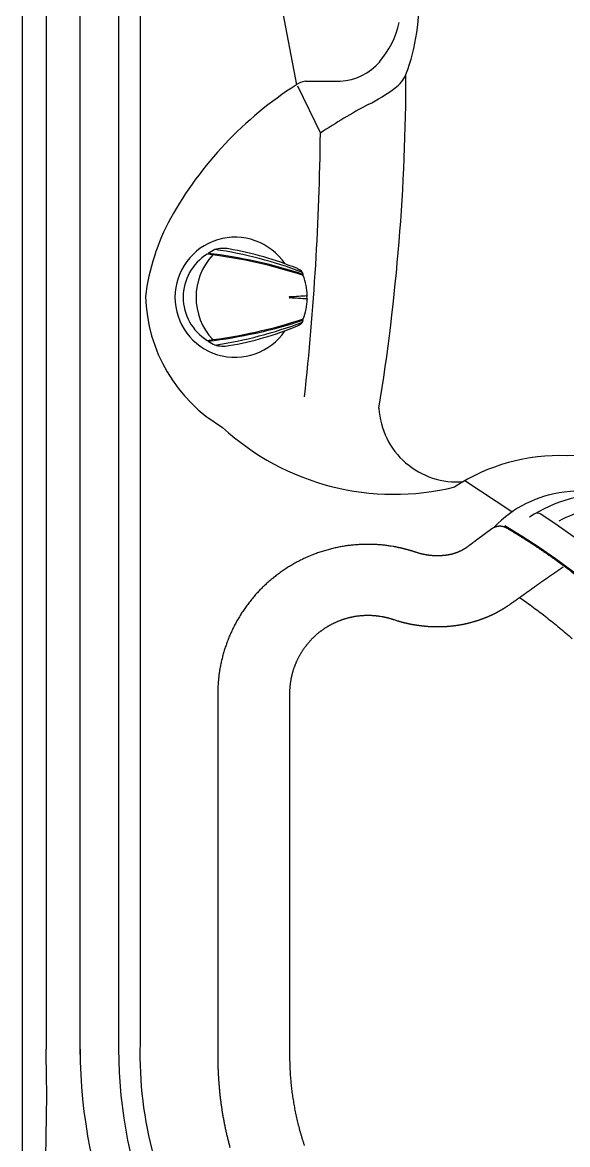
# Model space of a CAD drawing. Extents: x 939 to 1032, y 781 to 934.
# Drawn here: x 938.68 to 952.87, y 811.18 to 840.38 of the extents above; entities that cross this region are included whole.
import ezdxf

# ---------------------------------------------------------------- set-up
doc = ezdxf.new("R2010")
doc.units = 0
doc.header["$MEASUREMENT"] = 0
for name, color, linetype in [('1', 4, 'Continuous'), ('204', 7, 'Continuous'), ('Layer1', 3, 'Continuous')]:
    doc.layers.add(name, color=color, linetype=linetype)

# ---------------------------------------------------------------- blocks, each defined once
blk = doc.blocks.new('2014WFV')
at = {"layer": '1', "color": 2, "linetype": 'Continuous'}
for p, q in [((0.7, 1.141), (0.7, 1.119)), ((0.7, -1.141), (0.7, -1.119))]:
    blk.add_line(p, q, dxfattribs=at)
at = {"layer": '1', "color": 4, "linetype": 'Continuous'}
for p, q in [((-1.762, 0.598), (-1.762, 0.57)), ((-1.762, -0.598), (-1.762, -0.57))]:
    blk.add_line(p, q, dxfattribs=at)
for centre, radius, start, end in [((0, 0), 1.563, 213.7428, 146.1868), ((-1.212, 0.38), 0.603, 153.9073, 159.3255), ((-1.495, 0.44), 0.33, 113.0683, 141.3707), ((-0.299, 0), 1.581, 159.0842, 178.2857), ((-1.922, 0), 0.063, 311.3619, 48.6386), ((-0.299, 0), 1.581, 181.7148, 200.9164), ((-1.212, -0.38), 0.603, 200.6745, 206.0927), ((-1.495, -0.44), 0.33, 218.6293, 246.9317)]:
    blk.add_arc(centre, radius, start, end, dxfattribs=at)
at = {"layer": '1', "color": 3, "linetype": 'Continuous'}
for centre, radius, start, end in [((2.09, -9.377), 10.735, 98.3836, 110.9675), ((2.295, -11.826), 13.042, 96.9096, 108.1923), ((2.148, -11.264), 12.49, 96.6541, 108.31), ((-0.599, 0), 1.615, 316.9149, 43.0851), ((18.138, 365.263), 365.768, 266.86338, 266.93396), ((-1.427, 0), 0.0185, 273.066, 86.934), ((18.378, -369.746), 370.258, 93.06604, 93.13577), ((2.295, 11.825), 13.042, 251.8075, 263.0906), ((2.148, 11.264), 12.49, 251.69, 263.3459), ((2.09, 9.377), 10.735, 249.0325, 261.6164)]:
    blk.add_arc(centre, radius, start, end, dxfattribs=at)
at = {"layer": '1', "color": 2, "linetype": 'Continuous'}
for centre, radius, start, end in [((1.615, -7.143), 8.527, 99.8076, 112.3308), ((0.308, 0.42), 0.851, 74.9364, 99.8197), ((-0.036, 0.081), 1.291, 55.2054, 64.0447), ((0.029, 0), 1.321, 301.8524, 58.1476), ((1.615, 7.143), 8.527, 247.6692, 260.1924), ((-0.036, -0.081), 1.291, 295.9553, 304.7946), ((0.308, -0.42), 0.851, 260.1803, 285.0636)]:
    blk.add_arc(centre, radius, start, end, dxfattribs=at)
blk = doc.blocks.new('2014FW')
at = {"layer": '1', "color": 4, "linetype": 'Continuous'}
for centre, radius, start, end in [((-4.462, 0.354), 3.986, 114.1145, 147.5268), ((-7.602, 2.509), 0.181, 86.5572, 132.8326), ((-10.58, -17.805), 20.711, 36.8579, 81.7042)]:
    blk.add_arc(centre, radius, start, end, dxfattribs=at)
at = {"layer": '1', "color": 3, "linetype": 'Continuous'}
blk.add_arc((-4.138, 0.495), 3.696, 117.7966, 142.9488, dxfattribs=at)
blk = doc.blocks.new('FL')
at = {"layer": '204', "color": 4, "linetype": 'Continuous'}
for p, q in [((-2.082, 13.71), (-2.482, 13.419)), ((-9.213, 9.406), (-9.213, -0.009)), ((-7.346, 9.408), (-7.344, -0.007))]:
    blk.add_line(p, q, dxfattribs=at)
for points in [[(-1.7, 13.729), (-1.705, 13.732, 0.004223), (-1.71, 13.734, 0.004234), (-1.715, 13.737, 0.004226), (-1.72, 13.74, 0.004202), (-1.725, 13.742, 0.004185), (-1.731, 13.745, 0.004172), (-1.736, 13.747, 0.004159), (-1.741, 13.749, 0.004146), (-1.747, 13.752, 0.004136), (-1.752, 13.754, 0.004125), (-1.757, 13.756, 0.004117), (-1.763, 13.758, 0.004109), (-1.768, 13.759, 0.004102), (-1.774, 13.761, 0.004097), (-1.779, 13.763, 0.004093), (-1.785, 13.764, 0.00409), (-1.79, 13.766, 0.004088), (-1.796, 13.767, 0.004087), (-1.802, 13.769, 0.004088), (-1.807, 13.77, 0.00409), (-1.813, 13.771, 0.004093), (-1.819, 13.772, 0.004098), (-1.824, 13.773, 0.004103), (-1.83, 13.773, 0.00411), (-1.836, 13.774, 0.004117), (-1.842, 13.775, 0.004127), (-1.847, 13.775, 0.004129), (-1.853, 13.776, 0.004124), (-1.859, 13.776, 0.004121), (-1.865, 13.776, 0.004118), (-1.87, 13.776, 0.004116), (-1.876, 13.777, 0.004115), (-1.882, 13.776, 0.004114), (-1.888, 13.776, 0.004115), (-1.894, 13.776, 0.004117), (-1.899, 13.776, 0.004119), (-1.905, 13.775, 0.004122), (-1.911, 13.775, 0.004128), (-1.917, 13.774, 0.004131), (-1.922, 13.773, 0.004133), (-1.928, 13.773, 0.004127), (-1.934, 13.772, 0.004113), (-1.939, 13.771, 0.004104), (-1.945, 13.77, 0.004096), (-1.951, 13.768, 0.00409), (-1.956, 13.767, 0.004085), (-1.962, 13.766, 0.004082), (-1.968, 13.764, 0.00408), (-1.973, 13.763, 0.004081), (-1.979, 13.761, 0.004084), (-1.984, 13.759, 0.004087), (-1.99, 13.758, 0.004091), (-1.995, 13.756, 0.0041), (-2, 13.754, 0.004111), (-2.006, 13.752, 0.004104), (-2.011, 13.749, 0.00408), (-2.016, 13.747, 0.004117), (-2.022, 13.745, 0.004203), (-2.027, 13.742, 0.004084), (-2.032, 13.74, 0.003814), (-2.037, 13.737, 0.004211), (-2.042, 13.734, 0.005025), (-2.048, 13.732, 0.00381), (-2.052, 13.729, 0.001297), (-2.057, 13.726, 0.005382), (-2.062, 13.723, 0.009267), (-2.071, 13.717, 0.004518), (-2.082, 13.71, 0.002387)], [(-0.4, 12.882), (-0.432, 12.905, 0.000573), (-0.463, 12.928, 0.000573), (-0.495, 12.95, 0.000573), (-0.526, 12.973, 0.000575), (-0.558, 12.995, 0.000576), (-0.59, 13.017, 0.000577), (-0.622, 13.039, 0.000578), (-0.654, 13.062, 0.00058), (-0.685, 13.084, 0.000581), (-0.717, 13.106, 0.000582), (-0.749, 13.127, 0.000583), (-0.782, 13.149, 0.000585), (-0.814, 13.171, 0.000586), (-0.846, 13.193, 0.000587), (-0.878, 13.214, 0.000588), (-0.91, 13.236, 0.00059), (-0.943, 13.257, 0.000591), (-0.975, 13.279, 0.000592), (-1.007, 13.3, 0.000593), (-1.04, 13.321, 0.000595), (-1.072, 13.342, 0.000596), (-1.105, 13.363, 0.000597), (-1.138, 13.384, 0.000599), (-1.17, 13.405, 0.000601), (-1.203, 13.426, 0.000601), (-1.236, 13.447, 0.000598), (-1.269, 13.468, 0.000605), (-1.302, 13.488, 0.000619), (-1.334, 13.509, 0.000602), (-1.367, 13.529, 0.000563), (-1.4, 13.549, 0.000623), (-1.434, 13.57, 0.000746), (-1.468, 13.59, 0.000566), (-1.5, 13.61, 0.000192), (-1.529, 13.628, 0.000803), (-1.566, 13.65, 0.001387), (-1.624, 13.684, 0.000679), (-1.7, 13.729, 0.000359)], [(-4.653, 13.25), (-4.706, 13.259, 0.003574), (-4.761, 13.267, 0.003504), (-4.815, 13.274, 0.003485), (-4.87, 13.281, 0.003531), (-4.926, 13.287, 0.003554), (-4.982, 13.292, 0.003573), (-5.038, 13.297, 0.003588), (-5.095, 13.3, 0.003617), (-5.152, 13.303, 0.003636), (-5.209, 13.305, 0.003665), (-5.267, 13.306, 0.003685), (-5.325, 13.306, 0.003717), (-5.383, 13.306, 0.003737), (-5.442, 13.304, 0.003767), (-5.501, 13.302, 0.003778), (-5.56, 13.298, 0.003788), (-5.62, 13.294, 0.003794), (-5.679, 13.289, 0.003811), (-5.739, 13.283, 0.003822), (-5.799, 13.276, 0.003842), (-5.859, 13.268, 0.003856), (-5.92, 13.259, 0.00388), (-5.98, 13.249, 0.003898), (-6.041, 13.238, 0.003925), (-6.102, 13.226, 0.003946), (-6.162, 13.213, 0.003979), (-6.223, 13.199, 0.003999), (-6.284, 13.184, 0.004024), (-6.344, 13.167, 0.004029), (-6.405, 13.15, 0.004026), (-6.466, 13.132, 0.004024), (-6.526, 13.113, 0.004031), (-6.586, 13.093, 0.004036), (-6.646, 13.071, 0.004047), (-6.706, 13.049, 0.004057), (-6.766, 13.025, 0.004074), (-6.826, 13.001, 0.004088), (-6.885, 12.975, 0.00411), (-6.944, 12.949, 0.00413), (-7.003, 12.921, 0.004161), (-7.061, 12.893, 0.004178), (-7.119, 12.863, 0.004192), (-7.176, 12.832, 0.004189), (-7.234, 12.801, 0.004173), (-7.29, 12.768, 0.004163), (-7.346, 12.734, 0.00416), (-7.402, 12.7, 0.004158), (-7.457, 12.664, 0.00416), (-7.512, 12.627, 0.004163), (-7.566, 12.59, 0.004172), (-7.619, 12.551, 0.00418), (-7.672, 12.512, 0.004193), (-7.724, 12.472, 0.00421), (-7.776, 12.43, 0.004235), (-7.827, 12.388, 0.004246), (-7.877, 12.345, 0.004246), (-7.926, 12.302, 0.004235), (-7.974, 12.257, 0.00421), (-8.022, 12.212, 0.004193), (-8.069, 12.166, 0.00418), (-8.115, 12.119, 0.004172), (-8.161, 12.071, 0.004163), (-8.205, 12.023, 0.00416), (-8.249, 11.974, 0.004158), (-8.291, 11.924, 0.00416), (-8.333, 11.874, 0.004163), (-8.374, 11.823, 0.004173), (-8.414, 11.771, 0.004189), (-8.453, 11.719, 0.004192), (-8.491, 11.667, 0.004178), (-8.528, 11.613, 0.004161), (-8.565, 11.56, 0.00413), (-8.6, 11.506, 0.00411), (-8.634, 11.451, 0.004088), (-8.667, 11.396, 0.004074), (-8.699, 11.341, 0.004057), (-8.731, 11.285, 0.004047), (-8.761, 11.229, 0.004036), (-8.79, 11.173, 0.004031), (-8.818, 11.116, 0.004024), (-8.845, 11.059, 0.004026), (-8.872, 11.002, 0.004029), (-8.897, 10.945, 0.004024), (-8.921, 10.888, 0.003999), (-8.944, 10.83, 0.003979), (-8.966, 10.772, 0.003946), (-8.987, 10.715, 0.003925), (-9.007, 10.657, 0.003898), (-9.026, 10.599, 0.00388), (-9.044, 10.541, 0.003857), (-9.062, 10.483, 0.003842), (-9.078, 10.425, 0.00382), (-9.093, 10.367, 0.003811), (-9.107, 10.309, 0.003801), (-9.121, 10.251, 0.003786), (-9.133, 10.193, 0.003755), (-9.144, 10.136, 0.003773), (-9.155, 10.078, 0.003812), (-9.164, 10.021, 0.003694), (-9.173, 9.964, 0.003442), (-9.181, 9.907, 0.003745), (-9.188, 9.85, 0.004383), (-9.194, 9.792, 0.003369), (-9.199, 9.737, 0.001272), (-9.203, 9.688, 0.004606), (-9.207, 9.626, 0.007842), (-9.21, 9.531, 0.003901), (-9.213, 9.406, 0.002101)], [(-4.049, 13.096), (-4.064, 13.101, 0.000762), (-4.079, 13.106, 0.000759), (-4.094, 13.11, 0.000763), (-4.108, 13.115, 0.000775), (-4.123, 13.12, 0.000784), (-4.138, 13.125, 0.000793), (-4.153, 13.129, 0.0008), (-4.168, 13.134, 0.00081), (-4.183, 13.138, 0.000818), (-4.198, 13.143, 0.000828), (-4.213, 13.147, 0.000836), (-4.228, 13.151, 0.000845), (-4.243, 13.156, 0.000854), (-4.258, 13.16, 0.000863), (-4.273, 13.164, 0.000872), (-4.288, 13.168, 0.000882), (-4.303, 13.172, 0.00089), (-4.319, 13.176, 0.0009), (-4.334, 13.18, 0.000909), (-4.349, 13.184, 0.000919), (-4.364, 13.188, 0.000927), (-4.379, 13.192, 0.000937), (-4.394, 13.196, 0.000946), (-4.409, 13.2, 0.000958), (-4.424, 13.203, 0.000965), (-4.44, 13.207, 0.000968), (-4.455, 13.21, 0.000986), (-4.47, 13.214, 0.001018), (-4.485, 13.217, 0.000996), (-4.5, 13.22, 0.000937), (-4.515, 13.224, 0.001048), (-4.531, 13.227, 0.001269), (-4.546, 13.23, 0.000964), (-4.561, 13.233, 0.000316), (-4.575, 13.236, 0.001391), (-4.592, 13.239, 0.002436), (-4.618, 13.244, 0.001195), (-4.653, 13.25, 0.000632)], [(-2.703, 13.252), (-2.713, 13.244, -0.000214), (-2.724, 13.237, 0.000125), (-2.734, 13.229, -0.000214), (-2.744, 13.222, -0.00141), (-2.753, 13.215, -0.002155), (-2.763, 13.209, -0.002418), (-2.772, 13.202, -0.002731), (-2.781, 13.196, -0.003167), (-2.79, 13.19, -0.003452), (-2.8, 13.184, -0.003622), (-2.81, 13.178, -0.003654), (-2.82, 13.172, -0.003632), (-2.83, 13.166, -0.003497), (-2.842, 13.16, -0.003252), (-2.853, 13.153, -0.00303), (-2.866, 13.147, -0.003098), (-2.879, 13.14, -0.003174), (-2.892, 13.134, -0.003293), (-2.905, 13.128, -0.003352), (-2.918, 13.122, -0.003247), (-2.931, 13.116, -0.003178), (-2.944, 13.11, -0.003157), (-2.957, 13.105, -0.00313), (-2.971, 13.099, -0.003082), (-2.984, 13.094, -0.003043), (-2.998, 13.089, -0.003006), (-3.011, 13.084, -0.002971), (-3.025, 13.08, -0.002932), (-3.039, 13.075, -0.002898), (-3.053, 13.071, -0.00286), (-3.066, 13.066, -0.002827), (-3.08, 13.062, -0.002791), (-3.094, 13.058, -0.002759), (-3.108, 13.055, -0.002725), (-3.122, 13.051, -0.002694), (-3.136, 13.048, -0.002661), (-3.15, 13.044, -0.002632), (-3.164, 13.041, -0.0026), (-3.179, 13.038, -0.002572), (-3.193, 13.035, -0.002542), (-3.207, 13.032, -0.002516), (-3.221, 13.03, -0.002487), (-3.235, 13.027, -0.002462), (-3.25, 13.025, -0.002435), (-3.264, 13.023, -0.002412), (-3.278, 13.021, -0.002387), (-3.293, 13.019, -0.002365), (-3.307, 13.017, -0.002341), (-3.321, 13.016, -0.002321), (-3.336, 13.014, -0.002299), (-3.35, 13.013, -0.00228), (-3.364, 13.012, -0.002259), (-3.378, 13.011, -0.002243), (-3.393, 13.01, -0.002221), (-3.407, 13.009, -0.002203), (-3.421, 13.008, -0.002188), (-3.436, 13.008, -0.002174), (-3.45, 13.007, -0.002162), (-3.465, 13.007, -0.002152), (-3.479, 13.007, -0.00214), (-3.493, 13.007, -0.002129), (-3.508, 13.007, -0.002118), (-3.522, 13.007, -0.002109), (-3.537, 13.007, -0.002099), (-3.551, 13.007, -0.002091), (-3.566, 13.008, -0.002082), (-3.58, 13.009, -0.002074), (-3.595, 13.009, -0.002066), (-3.609, 13.01, -0.00206), (-3.624, 13.011, -0.002053), (-3.638, 13.013, -0.002047), (-3.652, 13.014, -0.002041), (-3.667, 13.015, -0.002036), (-3.681, 13.017, -0.002031), (-3.696, 13.018, -0.002027), (-3.71, 13.02, -0.002023), (-3.725, 13.022, -0.00202), (-3.739, 13.024, -0.002016), (-3.754, 13.026, -0.002014), (-3.768, 13.028, -0.002012), (-3.782, 13.03, -0.002011), (-3.797, 13.033, -0.002008), (-3.811, 13.035, -0.002009), (-3.825, 13.038, -0.002013), (-3.839, 13.041, -0.002008), (-3.854, 13.044, -0.001997), (-3.868, 13.047, -0.002015), (-3.882, 13.05, -0.002058), (-3.896, 13.053, -0.002001), (-3.91, 13.056, -0.001871), (-3.924, 13.06, -0.002068), (-3.938, 13.063, -0.002471), (-3.953, 13.067, -0.001879), (-3.966, 13.071, -0.000644), (-3.978, 13.074, -0.002659), (-3.994, 13.079, -0.004601), (-4.018, 13.086, -0.002259), (-4.049, 13.096, -0.001198)], [(-2.482, 13.419), (-2.486, 13.415, -0.000433), (-2.491, 13.412, -0.000422), (-2.496, 13.408, -0.000409), (-2.5, 13.404, -0.000394), (-2.505, 13.401, -0.000381), (-2.51, 13.397, -0.000369), (-2.515, 13.393, -0.000357), (-2.52, 13.389, -0.000347), (-2.525, 13.385, -0.000337), (-2.53, 13.381, -0.000328), (-2.535, 13.377, -0.000319), (-2.54, 13.373, -0.000311), (-2.546, 13.369, -0.000303), (-2.551, 13.365, -0.000296), (-2.556, 13.361, -0.00029), (-2.562, 13.357, -0.000283), (-2.567, 13.353, -0.000278), (-2.573, 13.349, -0.000272), (-2.578, 13.344, -0.000267), (-2.584, 13.34, -0.000262), (-2.59, 13.336, -0.000258), (-2.595, 13.332, -0.000254), (-2.601, 13.327, -0.00025), (-2.607, 13.323, -0.000247), (-2.613, 13.319, -0.000243), (-2.618, 13.314, -0.000239), (-2.624, 13.31, -0.000238), (-2.63, 13.306, -0.00024), (-2.636, 13.301, -0.000231), (-2.642, 13.297, -0.000214), (-2.648, 13.292, -0.000234), (-2.654, 13.288, -0.000277), (-2.66, 13.283, -0.000209), (-2.666, 13.279, -0.000071), (-2.671, 13.275, -0.000292), (-2.678, 13.27, -0.000499), (-2.689, 13.262, -0.000243), (-2.703, 13.252, -0.000128)], [(-0.199, 12.736), (-0.204, 12.739, 0.000098), (-0.209, 12.743, 0.000098), (-0.214, 12.747, 0.000098), (-0.219, 12.75, 0.000098), (-0.224, 12.754, 0.000098), (-0.229, 12.758, 0.000098), (-0.234, 12.762, 0.000098), (-0.239, 12.765, 0.000098), (-0.244, 12.769, 0.000098), (-0.249, 12.773, 0.000098), (-0.254, 12.776, 0.000098), (-0.259, 12.78, 0.000098), (-0.264, 12.784, 0.000098), (-0.269, 12.787, 0.000098), (-0.274, 12.791, 0.000098), (-0.279, 12.795, 0.000098), (-0.284, 12.798, 0.000098), (-0.289, 12.802, 0.000098), (-0.294, 12.806, 0.000098), (-0.299, 12.809, 0.000098), (-0.305, 12.813, 0.000098), (-0.31, 12.817, 0.000097), (-0.315, 12.82, 0.000098), (-0.32, 12.824, 0.000098), (-0.325, 12.828, 0.000097), (-0.33, 12.831, 0.000097), (-0.335, 12.835, 0.000098), (-0.34, 12.839, 0.0001), (-0.345, 12.842, 0.000097), (-0.35, 12.846, 0.00009), (-0.355, 12.85, 0.0001), (-0.36, 12.853, 0.000119), (-0.365, 12.857, 0.00009), (-0.37, 12.861, 0.000031), (-0.374, 12.864, 0.000127), (-0.38, 12.868, 0.000219), (-0.389, 12.874, 0.000107), (-0.4, 12.882, 0.000057)], [(-0.234, 12.711), (-0.238, 12.708, -0.001072), (-0.242, 12.705, -0.000997), (-0.247, 12.702, -0.000894), (-0.251, 12.699, -0.000772), (-0.256, 12.696, -0.000676), (-0.261, 12.692, -0.000597), (-0.266, 12.689, -0.000528), (-0.271, 12.685, -0.000462), (-0.276, 12.681, -0.000406), (-0.282, 12.677, -0.000354), (-0.288, 12.673, -0.000309), (-0.294, 12.669, -0.000268), (-0.3, 12.665, -0.000228), (-0.306, 12.66, -0.000185), (-0.312, 12.656, -0.000163), (-0.319, 12.651, -0.000155), (-0.326, 12.647, -0.000175), (-0.333, 12.642, -0.000227), (-0.34, 12.637, -0.000226), (-0.347, 12.632, -0.00018), (-0.354, 12.627, -0.00015), (-0.361, 12.622, -0.000129), (-0.369, 12.617, -0.000109), (-0.377, 12.612, -0.000086), (-0.384, 12.606, -0.000066), (-0.392, 12.601, -0.000046), (-0.4, 12.595, -0.000029), (-0.409, 12.59, -0.000011), (-0.417, 12.584, 0.000005), (-0.425, 12.578, 0.000022), (-0.434, 12.573, 0.000036), (-0.442, 12.567, 0.000054), (-0.451, 12.561, 0.000062), (-0.46, 12.554, 0.000066), (-0.469, 12.548, 0.000067), (-0.478, 12.542, 0.000065), (-0.487, 12.536, 0.000064), (-0.497, 12.529, 0.000064), (-0.506, 12.523, 0.000063), (-0.515, 12.516, 0.000063), (-0.525, 12.51, 0.000062), (-0.535, 12.503, 0.000062), (-0.544, 12.496, 0.000061), (-0.554, 12.49, 0.000061), (-0.564, 12.483, 0.000061), (-0.574, 12.476, 0.000061), (-0.584, 12.469, 0.00006), (-0.595, 12.462, 0.000059), (-0.605, 12.455, 0.000061), (-0.615, 12.447, 0.000066), (-0.626, 12.44, 0.000071), (-0.636, 12.433, 0.000079), (-0.647, 12.425, 0.000085), (-0.658, 12.418, 0.000092), (-0.669, 12.41, 0.000098), (-0.679, 12.403, 0.000104), (-0.69, 12.395, 0.00011), (-0.701, 12.387, 0.000116), (-0.713, 12.38, 0.000121), (-0.724, 12.372, 0.000127), (-0.735, 12.364, 0.000132), (-0.747, 12.356, 0.000138), (-0.758, 12.348, 0.000143), (-0.77, 12.34, 0.00015), (-0.781, 12.332, 0.000151), (-0.793, 12.323, 0.000148), (-0.805, 12.315, 0.000143), (-0.817, 12.307, 0.000135), (-0.829, 12.298, 0.000129), (-0.841, 12.29, 0.000122), (-0.853, 12.281, 0.000116), (-0.865, 12.273, 0.00011), (-0.877, 12.264, 0.000104), (-0.889, 12.255, 0.000098), (-0.902, 12.246, 0.000092), (-0.914, 12.238, 0.000086), (-0.927, 12.229, 0.000081), (-0.939, 12.22, 0.000075), (-0.952, 12.211, 0.00007), (-0.965, 12.202, 0.000065), (-0.978, 12.192, 0.00006), (-0.991, 12.183, 0.000053), (-1.004, 12.174, 0.000048), (-1.017, 12.165, 0.000041), (-1.03, 12.155, 0.000035), (-1.043, 12.146, 0.000029), (-1.056, 12.136, 0.000023), (-1.069, 12.127, 0.000017), (-1.083, 12.117, 0.000011), (-1.096, 12.108, 0.000005), (-1.11, 12.098, 0), (-1.123, 12.088, -0.000006), (-1.137, 12.078, -0.000011), (-1.151, 12.069, -0.000016), (-1.165, 12.059, -0.000021), (-1.179, 12.049, -0.000028), (-1.193, 12.039, -0.000029), (-1.207, 12.029, -0.000025), (-1.221, 12.019, -0.000027), (-1.235, 12.009, -0.000036), (-1.249, 11.998, -0.000043), (-1.263, 11.988, -0.00005), (-1.278, 11.978, -0.000057), (-1.292, 11.968, -0.000065), (-1.307, 11.958, -0.000071), (-1.321, 11.947, -0.000079), (-1.336, 11.937, -0.000085), (-1.35, 11.926, -0.000092), (-1.365, 11.916, -0.000099), (-1.38, 11.906, -0.000106), (-1.395, 11.895, -0.000112), (-1.409, 11.885, -0.00012), (-1.424, 11.874, -0.000126), (-1.439, 11.863, -0.000132), (-1.454, 11.853, -0.000135), (-1.469, 11.842, -0.000137), (-1.485, 11.832, -0.000141), (-1.5, 11.821, -0.000148), (-1.515, 11.81, -0.000146), (-1.53, 11.8, -0.000138), (-1.545, 11.789, -0.000157), (-1.561, 11.778, -0.000195), (-1.576, 11.767, -0.000148), (-1.591, 11.757, -0.000044), (-1.605, 11.747, -0.00022), (-1.622, 11.735, -0.000395), (-1.649, 11.717, -0.000194), (-1.683, 11.693, -0.000102)], [(0.135, 12.478, 0.002885), (-0.199, 12.736, 0.001524)], [(-1.695, 11.685), (-1.707, 11.677, -0.001241), (-1.719, 11.669, -0.001241), (-1.731, 11.661, -0.001241), (-1.742, 11.654, -0.001239), (-1.754, 11.646, -0.001237), (-1.766, 11.639, -0.001235), (-1.778, 11.631, -0.001234), (-1.79, 11.624, -0.001233), (-1.802, 11.616, -0.001231), (-1.814, 11.609, -0.00123), (-1.826, 11.602, -0.001228), (-1.838, 11.595, -0.001227), (-1.851, 11.588, -0.001226), (-1.863, 11.581, -0.001224), (-1.875, 11.574, -0.001223), (-1.887, 11.567, -0.001222), (-1.9, 11.56, -0.00122), (-1.912, 11.553, -0.001218), (-1.924, 11.546, -0.001215), (-1.937, 11.54, -0.001209), (-1.949, 11.533, -0.001205), (-1.962, 11.526, -0.0012), (-1.974, 11.52, -0.001195), (-1.987, 11.513, -0.00119), (-1.999, 11.507, -0.001186), (-2.012, 11.501, -0.001181), (-2.024, 11.494, -0.001176), (-2.037, 11.488, -0.001171), (-2.05, 11.482, -0.001167), (-2.062, 11.476, -0.001162), (-2.075, 11.47, -0.001157), (-2.088, 11.464, -0.001152), (-2.101, 11.458, -0.001148), (-2.114, 11.452, -0.001143), (-2.126, 11.446, -0.001138), (-2.139, 11.441, -0.001132), (-2.152, 11.435, -0.001126), (-2.165, 11.429, -0.001117), (-2.178, 11.424, -0.00111), (-2.191, 11.418, -0.001103), (-2.204, 11.413, -0.001096), (-2.217, 11.407, -0.001088), (-2.23, 11.402, -0.001082), (-2.243, 11.397, -0.001074), (-2.257, 11.391, -0.001067), (-2.27, 11.386, -0.00106), (-2.283, 11.381, -0.001053), (-2.296, 11.376, -0.001046), (-2.309, 11.371, -0.001039), (-2.323, 11.366, -0.001032), (-2.336, 11.361, -0.001025), (-2.349, 11.356, -0.001017), (-2.362, 11.352, -0.001013), (-2.376, 11.347, -0.001014), (-2.389, 11.342, -0.001011), (-2.402, 11.337, -0.001006), (-2.416, 11.333, -0.001015), (-2.429, 11.328, -0.001036), (-2.443, 11.324, -0.001007), (-2.456, 11.319, -0.00094), (-2.469, 11.315, -0.001039), (-2.483, 11.311, -0.001239), (-2.497, 11.306, -0.000941), (-2.51, 11.302, -0.000322), (-2.522, 11.299, -0.001329), (-2.537, 11.294, -0.00229), (-2.561, 11.287, -0.00112), (-2.591, 11.278, -0.000593)], [(-4.957, 11.424), (-4.984, 11.428, 0.003248), (-5.011, 11.433, 0.003249), (-5.038, 11.436, 0.003248), (-5.066, 11.44, 0.003248), (-5.093, 11.443, 0.00325), (-5.12, 11.445, 0.003252), (-5.147, 11.447, 0.003254), (-5.175, 11.449, 0.003257), (-5.202, 11.451, 0.003261), (-5.229, 11.452, 0.003266), (-5.257, 11.453, 0.003271), (-5.284, 11.453, 0.003277), (-5.312, 11.453, 0.003283), (-5.339, 11.453, 0.003291), (-5.366, 11.453, 0.003298), (-5.394, 11.452, 0.003305), (-5.421, 11.45, 0.003316), (-5.448, 11.449, 0.003334), (-5.476, 11.447, 0.003332), (-5.503, 11.444, 0.003311), (-5.53, 11.441, 0.003297), (-5.557, 11.438, 0.003286), (-5.585, 11.435, 0.003283), (-5.612, 11.431, 0.003286), (-5.639, 11.427, 0.003288), (-5.666, 11.422, 0.003289), (-5.693, 11.417, 0.003291), (-5.72, 11.412, 0.003294), (-5.746, 11.406, 0.003297), (-5.773, 11.4, 0.003301), (-5.8, 11.394, 0.003305), (-5.826, 11.387, 0.00331), (-5.853, 11.38, 0.003315), (-5.879, 11.372, 0.003322), (-5.905, 11.365, 0.003328), (-5.932, 11.356, 0.003335), (-5.958, 11.348, 0.003342), (-5.984, 11.339, 0.003351), (-6.009, 11.33, 0.003359), (-6.035, 11.32, 0.003369), (-6.061, 11.311, 0.003377), (-6.086, 11.3, 0.003388), (-6.111, 11.29, 0.003393), (-6.137, 11.279, 0.003396), (-6.162, 11.268, 0.003398), (-6.186, 11.256, 0.003401), (-6.211, 11.244, 0.003406), (-6.236, 11.232, 0.003416), (-6.26, 11.219, 0.003419), (-6.284, 11.206, 0.003416), (-6.308, 11.193, 0.003378), (-6.332, 11.179, 0.003294), (-6.356, 11.165, 0.003267), (-6.379, 11.151, 0.003291), (-6.402, 11.137, 0.003302), (-6.425, 11.122, 0.003305), (-6.448, 11.107, 0.00331), (-6.471, 11.091, 0.003319), (-6.493, 11.075, 0.003327), (-6.515, 11.059, 0.003336), (-6.537, 11.043, 0.003345), (-6.559, 11.026, 0.003354), (-6.581, 11.01, 0.003364), (-6.602, 10.992, 0.003376), (-6.623, 10.975, 0.003382), (-6.644, 10.957, 0.003384), (-6.664, 10.939, 0.003382), (-6.685, 10.921, 0.003378), (-6.705, 10.902, 0.003376), (-6.725, 10.883, 0.003375), (-6.744, 10.864, 0.003375), (-6.764, 10.844, 0.003376), (-6.783, 10.825, 0.003377), (-6.802, 10.805, 0.003379), (-6.82, 10.785, 0.003382), (-6.838, 10.764, 0.003385), (-6.856, 10.743, 0.00339), (-6.874, 10.722, 0.003397), (-6.891, 10.701, 0.003399), (-6.909, 10.68, 0.003397), (-6.925, 10.658, 0.003393), (-6.942, 10.636, 0.003383), (-6.958, 10.614, 0.003376), (-6.974, 10.592, 0.00337), (-6.99, 10.569, 0.003364), (-7.005, 10.547, 0.003358), (-7.02, 10.524, 0.003354), (-7.035, 10.501, 0.003349), (-7.049, 10.477, 0.003346), (-7.063, 10.454, 0.003343), (-7.077, 10.43, 0.00334), (-7.09, 10.406, 0.003338), (-7.103, 10.382, 0.003337), (-7.116, 10.358, 0.003336), (-7.129, 10.333, 0.003336), (-7.141, 10.309, 0.003336), (-7.152, 10.284, 0.003334), (-7.164, 10.259, 0.00333), (-7.175, 10.234, 0.003327), (-7.186, 10.209, 0.003325), (-7.196, 10.183, 0.003323), (-7.206, 10.158, 0.003322), (-7.216, 10.132, 0.003321), (-7.226, 10.107, 0.003321), (-7.235, 10.081, 0.003321), (-7.243, 10.055, 0.003323), (-7.252, 10.029, 0.003324), (-7.26, 10.003, 0.003327), (-7.267, 9.976, 0.00333), (-7.275, 9.95, 0.003334), (-7.282, 9.923, 0.003338), (-7.288, 9.897, 0.003343), (-7.295, 9.87, 0.003347), (-7.301, 9.843, 0.003349), (-7.306, 9.816, 0.003333), (-7.311, 9.79, 0.0033), (-7.316, 9.763, 0.003318), (-7.321, 9.736, 0.003374), (-7.325, 9.708, 0.003271), (-7.328, 9.681, 0.003048), (-7.332, 9.654, 0.003353), (-7.335, 9.627, 0.003982), (-7.337, 9.599, 0.003023), (-7.34, 9.572, 0.001048), (-7.342, 9.548, 0.004243), (-7.343, 9.518, 0.007286), (-7.345, 9.47, 0.003563), (-7.346, 9.408, 0.001889)], [(-4.621, 11.338), (-4.626, 11.339, 0.000449), (-4.632, 11.341, 0.000447), (-4.637, 11.343, 0.000449), (-4.643, 11.345, 0.000455), (-4.648, 11.346, 0.00046), (-4.653, 11.348, 0.000464), (-4.659, 11.35, 0.000468), (-4.664, 11.352, 0.000472), (-4.67, 11.353, 0.000476), (-4.675, 11.355, 0.00048), (-4.681, 11.357, 0.000484), (-4.686, 11.358, 0.000489), (-4.692, 11.36, 0.000493), (-4.698, 11.362, 0.000497), (-4.703, 11.363, 0.000501), (-4.709, 11.365, 0.000505), (-4.714, 11.367, 0.000509), (-4.72, 11.368, 0.000514), (-4.725, 11.37, 0.000518), (-4.731, 11.371, 0.000522), (-4.736, 11.373, 0.000526), (-4.742, 11.375, 0.00053), (-4.747, 11.376, 0.000534), (-4.753, 11.378, 0.000538), (-4.759, 11.379, 0.000542), (-4.764, 11.381, 0.000546), (-4.77, 11.382, 0.00055), (-4.775, 11.384, 0.000557), (-4.781, 11.385, 0.000557), (-4.786, 11.387, 0.000553), (-4.792, 11.388, 0.000552), (-4.798, 11.39, 0.000555), (-4.803, 11.391, 0.000564), (-4.809, 11.392, 0.000582), (-4.814, 11.394, 0.000595), (-4.82, 11.395, 0.000609), (-4.826, 11.397, 0.000621), (-4.831, 11.398, 0.000636), (-4.837, 11.399, 0.000648), (-4.843, 11.401, 0.000662), (-4.848, 11.402, 0.000675), (-4.854, 11.403, 0.000688), (-4.86, 11.405, 0.000701), (-4.865, 11.406, 0.000716), (-4.871, 11.407, 0.000726), (-4.877, 11.408, 0.000735), (-4.882, 11.41, 0.000754), (-4.888, 11.411, 0.000785), (-4.894, 11.412, 0.000772), (-4.9, 11.413, 0.000729), (-4.905, 11.414, 0.000822), (-4.911, 11.416, 0.001007), (-4.917, 11.417, 0.000764), (-4.922, 11.418, 0.000239), (-4.928, 11.419, 0.001118), (-4.934, 11.42, 0.001976), (-4.944, 11.422, 0.000967), (-4.957, 11.424, 0.000508)], [(-2.591, 11.278), (-2.613, 11.272, -0.001777), (-2.635, 11.266, -0.001779), (-2.658, 11.26, -0.001778), (-2.68, 11.255, -0.001774), (-2.702, 11.249, -0.001772), (-2.724, 11.244, -0.00177), (-2.746, 11.239, -0.001768), (-2.769, 11.234, -0.001766), (-2.791, 11.229, -0.001764), (-2.813, 11.224, -0.001762), (-2.836, 11.22, -0.00176), (-2.858, 11.215, -0.001758), (-2.881, 11.211, -0.001756), (-2.903, 11.207, -0.001754), (-2.926, 11.203, -0.001753), (-2.948, 11.199, -0.001751), (-2.971, 11.196, -0.001749), (-2.993, 11.192, -0.001747), (-3.016, 11.189, -0.001746), (-3.039, 11.186, -0.001747), (-3.061, 11.183, -0.001743), (-3.084, 11.18, -0.001732), (-3.107, 11.178, -0.0017), (-3.129, 11.175, -0.001641), (-3.152, 11.173, -0.001621), (-3.175, 11.171, -0.001634), (-3.198, 11.169, -0.001639), (-3.22, 11.167, -0.001637), (-3.243, 11.165, -0.001637), (-3.266, 11.163, -0.001639), (-3.289, 11.162, -0.00164), (-3.312, 11.161, -0.001641), (-3.335, 11.16, -0.001642), (-3.357, 11.159, -0.001644), (-3.38, 11.158, -0.001645), (-3.403, 11.157, -0.001647), (-3.426, 11.157, -0.001649), (-3.449, 11.156, -0.00165), (-3.472, 11.156, -0.001652), (-3.495, 11.156, -0.001654), (-3.518, 11.156, -0.001656), (-3.541, 11.156, -0.001658), (-3.563, 11.157, -0.00166), (-3.586, 11.157, -0.001664), (-3.609, 11.158, -0.001663), (-3.632, 11.159, -0.001658), (-3.655, 11.16, -0.001649), (-3.678, 11.161, -0.001635), (-3.701, 11.162, -0.001623), (-3.723, 11.163, -0.00161), (-3.746, 11.165, -0.001599), (-3.769, 11.167, -0.001586), (-3.792, 11.169, -0.001575), (-3.815, 11.171, -0.001563), (-3.838, 11.173, -0.001551), (-3.86, 11.175, -0.001538), (-3.883, 11.178, -0.001533), (-3.906, 11.18, -0.001534), (-3.929, 11.183, -0.001537), (-3.951, 11.186, -0.001541), (-3.974, 11.189, -0.001544), (-3.997, 11.192, -0.001548), (-4.019, 11.195, -0.001552), (-4.042, 11.199, -0.001556), (-4.065, 11.202, -0.001559), (-4.087, 11.206, -0.001564), (-4.11, 11.21, -0.001567), (-4.132, 11.214, -0.00157), (-4.155, 11.218, -0.001571), (-4.177, 11.222, -0.001569), (-4.2, 11.227, -0.001567), (-4.222, 11.231, -0.001565), (-4.245, 11.236, -0.001565), (-4.267, 11.241, -0.001567), (-4.29, 11.246, -0.001562), (-4.312, 11.251, -0.001551), (-4.334, 11.256, -0.001564), (-4.356, 11.262, -0.001594), (-4.379, 11.267, -0.001548), (-4.401, 11.273, -0.001445), (-4.423, 11.279, -0.001594), (-4.445, 11.285, -0.001898), (-4.468, 11.291, -0.001441), (-4.489, 11.297, -0.000496), (-4.509, 11.303, -0.00203), (-4.533, 11.31, -0.003492), (-4.571, 11.322, -0.001707), (-4.621, 11.338, -0.000905)], [(-9.213, -0.009), (-9.213, -0.11, 0.002797), (-9.211, -0.212, 0.002766), (-9.208, -0.314, 0.002757), (-9.204, -0.416, 0.002776), (-9.199, -0.518, 0.002785), (-9.193, -0.621, 0.002793), (-9.185, -0.724, 0.002799), (-9.176, -0.827, 0.002812), (-9.167, -0.931, 0.00282), (-9.156, -1.034, 0.002833), (-9.143, -1.138, 0.002843), (-9.13, -1.242, 0.002857), (-9.115, -1.346, 0.002867), (-9.099, -1.451, 0.002881), (-9.082, -1.555, 0.002886), (-9.063, -1.66, 0.00289), (-9.043, -1.764, 0.002891), (-9.022, -1.869, 0.002897), (-9, -1.973, 0.002901), (-8.976, -2.078, 0.002909), (-8.951, -2.183, 0.002915), (-8.925, -2.287, 0.002924), (-8.897, -2.392, 0.002931)], [(-7.344, -0.007), (-7.343, -0.086, 0.002688), (-7.342, -0.165, 0.002689), (-7.34, -0.244, 0.002688), (-7.337, -0.323, 0.002687), (-7.333, -0.402, 0.002687), (-7.328, -0.481, 0.002687), (-7.323, -0.56, 0.002687), (-7.316, -0.639, 0.002688), (-7.309, -0.718, 0.002689), (-7.301, -0.796, 0.00269), (-7.292, -0.875, 0.002692), (-7.282, -0.953, 0.002694), (-7.271, -1.032, 0.002696), (-7.26, -1.11, 0.0027), (-7.247, -1.188, 0.002701), (-7.234, -1.266, 0.002702), (-7.22, -1.344, 0.002701), (-7.205, -1.422, 0.002699), (-7.189, -1.5, 0.002697), (-7.173, -1.577, 0.002697), (-7.155, -1.654, 0.002696), (-7.137, -1.731, 0.002696), (-7.118, -1.808, 0.002696), (-7.098, -1.884, 0.002696), (-7.077, -1.961, 0.002697), (-7.055, -2.037, 0.002697), (-7.033, -2.113, 0.002699), (-7.01, -2.188, 0.0027), (-6.986, -2.264, 0.002702), (-6.961, -2.339, 0.002704)]]:
    blk.add_lwpolyline(points, format="xyb", dxfattribs=at)
blk = doc.blocks.new('FL1')
at = {"layer": '204', "color": 4, "linetype": 'Continuous'}
blk.add_lwpolyline([(7.85835, 2.228951), (8.033141, 2.10358, -0.002961713), (8.206337, 1.976263, -0.002968336), (8.377874, 1.846918, -0.002969311), (8.547802, 1.715643, -0.002965021), (8.716034, 1.58238, -0.00296304), (8.882623, 1.447227, -0.002961519), (9.047485, 1.310119, -0.002960382), (9.210674, 1.171153, -0.002958553)], format="xyb", dxfattribs=at)
at = {"layer": '1', "color": 1, "linetype": 'ByBlock'}
blk.add_blockref('FL', (9.20327, -9.688338), dxfattribs=at)
blk = doc.blocks.new('2017 ENVOY NXT')
at = {"layer": '1', "linetype": 'Continuous'}
blk.add_lwpolyline([(93.03, 5.958, -0.234198), (87.058, -0.013), (5.95, 0.005, -0.232764), (0.03, 5.958), (0.03, 85.015, -0.234198), (6.001, 90.987), (87.058, 90.987, -0.234198), (93.03, 85.015)], format="xyb", close=True, dxfattribs=at)
at = {"layer": 'Layer1', "linetype": 'Continuous'}
for p, q in [((1.531, 14.348), (1.531, 76.636)), ((0.644, 76.487), (0.644, 14.487)), ((2.53, 76.487), (2.53, 14.487)), ((3.096, 60.809), (3.096, 14.81)), ((6.257, 44.342), (7.156, 39.58)), ((7.187, 39.555), (7.782, 38.326)), ((7.39, 39.678), (8.294, 39.678)), ((11.541, 29.288), (12.759, 28.481))]:
    blk.add_line(p, q, dxfattribs=at)
for centre, radius, start, end in [((-6.615, 43.186), 17.051, 352.4399, 3.2645), ((7.472, 41.747), 2.421, 319.6478, 347.0542), ((5.277, 41.644), 5.059, 339.2506, 352.0388), ((8.229, 41.118), 1.441, 272.5772, 319.4774), ((-44.842, 39.917), 54.85, 350.8184, 359.9317), ((9.237, 40.185), 0.84, 305.8104, 336.5737), ((12.371, 31.387), 9.712, 122.4807, 150.9183), ((7.535, 38.966), 0.727, 101.5059, 121.77), ((6.634, 43.705), 5.218, 297.2675, 306.3748), ((15.453, 26.869), 13.788, 117.7907, 123.8049), ((-63.877, 39.181), 71.664, 353.8173, 359.31625), ((8.943, 33.359), 5.758, 151.4869, 172.8841), ((7.335, 34.197), 4.107, 181.7392, 239.2414), ((11.329, 31.277), 2.027, 183.188, 274.8411), ((9.7, 35.522), 6.596, 227.3892, 283.8666), ((13.987, 25.036), 4.897, 87.5353, 123.5473), ((14.506, 23.795), 6.142, 55.0986, 92.8805), ((14.457, 26.034), 2.964, 96.5269, 136.4108), ((15.169, 21.466), 7.586, 77.3046, 97.9514), ((2.657, 11.565), 19.293, 9.6857, 59.0346), ((13.402, 14.372), 10.316, 177.5707, 210.4002), ((-42.024, 13.271), 42.684, 350.1356, 1.6323), ((14.53, 14.487), 13, 180.0005, 268.5127), ((14.53, 14.487), 12, 179.9999, 268.3638)]:
    blk.add_arc(centre, radius, start, end, dxfattribs=at)
at = {"layer": '1', "color": 1, "linetype": 'Continuous'}
for name, p, rotation in [('2014WFV', (5.561, 34.054), 180), ('2014FW', (19.263, 22.77), 335.040490421983)]:
    blk.add_blockref(name, p, dxfattribs=dict(at, rotation=rotation))
at = {"layer": '1', "color": 1, "linetype": 'ByBlock'}
blk.add_blockref('FL1', (5.121, 24.006), dxfattribs=at)

msp = doc.modelspace()

# ---------------------------------------------------------------- block references
at = {"layer": '1'}
msp.add_blockref('2017 ENVOY NXT', (938.654, 799.174), dxfattribs=at)

doc.saveas('drawing.dxf')
